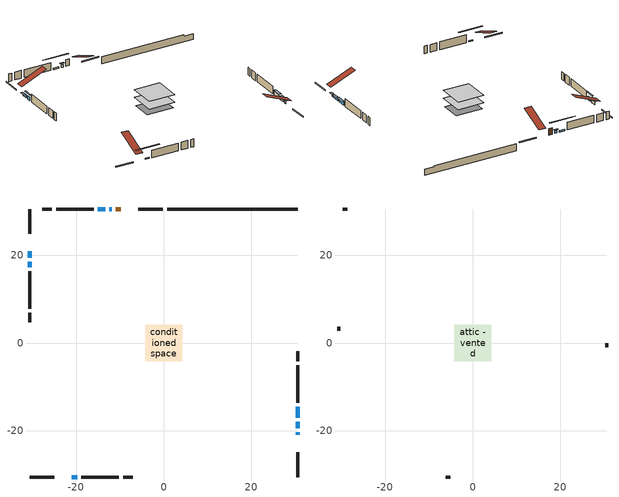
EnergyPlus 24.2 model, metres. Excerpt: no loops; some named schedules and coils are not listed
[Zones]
conditioned space
 floor outside (Floor1 construction): -1.71,-1.71 -1.71,1.71 1.71,1.71 1.71,-1.71 z0.61
 floor adiabatic (AdiabaticFloorConstruction): -4.21,-4.21 -4.21,4.21 4.21,4.21 4.21,-4.21 z0.61
 floor foundation (Slab1 construction): -4.27,-3.2 -4.27,3.2 4.27,3.2 4.27,-3.2 z-1.65
 wall outside (RimJoist1 construction): -0.18,30.62 -5.78,30.62 / -30.62,-30.62 -25.02,-30.62 / -30.62,30.62 -30.62,25.02 / 30.62,-30.62 30.62,-25.02 z0.61:0.91
 wall outside (AdiabaticWallConstruction 1): -9.83,30.62 -10.99,30.62 z0.61:2.64
 wall outside (AdiabaticWallConstruction): 30.62,-20.97 30.62,-20.43 / -11.91,30.62 -12.45,30.62 / 30.62,-19.5 30.62,-17.95 z0.61:1.5; 30.62,-17.03 30.62,-14.59 z0.61:1.78; -30.62,20.97 -30.62,19.46 z0.61:1.47; -30.62,18.54 -30.62,17.34 z0.61:1.65; -13.38,30.62 -15.11,30.62 / -20.97,-30.62 -19.74,-30.62 z0.61:1.04
 wall outside (Wall1 construction): -16.03,30.62 -24.61,30.62 / -18.82,-30.62 -10.24,-30.62 / -30.62,16.41 -30.62,7.83 / 30.62,-13.66 30.62,-5.08 z0.61:3.05
 wall outside (Wall2 construction): -25.54,30.62 -27.76,30.62 / -9.31,-30.62 -7.09,-30.62 / -30.62,6.9 -30.62,4.69 / 30.62,-4.15 30.62,-1.94 z0.61:3.05
 wall foundation (FoundationWall1 construction): 0.74,30.62,-1.65 0.74,30.62,0.61 27.63,30.62,0.61 27.63,30.62,0.18 30.62,30.62,0.18 30.62,30.62,-1.65
 window (WindowConstruction 4): 30.62,-20.96 30.62,-20.43 z0.61:1.5
 window (WindowConstruction 5): -11.92,30.62 -12.45,30.62 z0.61:1.5
 window (WindowConstruction): 30.62,-19.5 30.62,-17.95 z0.61:1.5
 window (WindowConstruction 1): 30.62,-17.03 30.62,-14.59 z0.61:1.78
 window (WindowConstruction 2): -30.62,20.96 -30.62,19.47 z0.61:1.47
 window (WindowConstruction 3): -30.62,18.54 -30.62,17.34 z0.61:1.65
 window (WindowConstruction 6): -13.38,30.62 -15.1,30.62 z0.61:1.04
 window (WindowConstruction 7): -20.96,-30.62 -19.75,-30.62 z0.61:1.04
 door (Door): -9.84,30.62 -10.99,30.62 z0.61:2.64
 ceiling adiabatic (AdiabaticFloorConstruction): 4.21,-4.21 4.21,4.21 -4.21,4.21 -4.21,-4.21 z0.61
attic - vented
 floor to conditioned space (Floor2 construction Reversed): -4.21,-4.21 -4.21,4.21 4.21,4.21 4.21,-4.21 z3.05
 wall outside (Wall3 construction): -28.69,30.62 -29.69,30.62 / -6.17,-30.62 -5.16,-30.62 / -30.62,3.76 -30.62,2.76 / 30.62,-1.01 30.62,-0.01 z0.61:3.05
 roof outside (Roof1 construction): -8.91,30.62,3.05 -8.91,22.52,6.42 -6.71,22.52,6.42 -6.71,30.62,3.05; -21.89,-30.62,3.05 -21.89,-22.52,6.42 -24.09,-22.52,6.42 -24.09,-30.62,3.05; -30.62,21.89,3.05 -22.52,21.89,6.42 -22.52,24.09,6.42 -30.62,24.09,3.05; 30.62,-21.89,3.05 22.52,-21.89,6.42 22.52,-24.09,6.42 30.62,-24.09,3.05
shading: 30.62,-20.13 30.62,-21.26 31.32,-21.26 31.32,-20.13 z1.8; -12.79,30.62 -11.58,30.62 -11.58,31.02 -12.79,31.02 z1.84; 30.62,-17.74 30.62,-19.71 31.32,-19.71 31.32,-17.74 z1.71; 30.62,-14.38 30.62,-17.24 31.32,-17.24 31.32,-14.38 z1.99; -30.62,19.26 -30.62,21.18 -31.32,21.18 -31.32,19.26 z1.68; -30.62,16.27 -30.62,19.61 -30.91,19.61 -30.91,16.27 z2.72; -18.45,30.62 -10.03,30.62 -10.03,30.91 -18.45,30.91 z4.39; -16.4,-30.62 -24.31,-30.62 -24.31,-30.91 -16.4,-30.91 z4.39
[Building]
Building 1: Terrain=Suburbs
[Site:Location]
Sudbury AP_ON: Latitude {deg}=46.63; Longitude {deg}=-80.8; Time Zone {hr}=-5; Elevation {m}=348; Keep Site Location Information=Yes
[Site:GroundTemperature:Shallow]
-0.3816, -2.62727, -2.80711, -1.74143, 2.53671, 6.79491, 10.4865, 12.8251, 13.0238, 11.1217, 7.52425, 3.39668
[Site:WaterMainsTemperature]
Calculation Method=Schedule; Temperature Schedule=mains temperature schedule
[Material] Roughness=Rough; Thermal Absorptance=0.9
Name | Thickness {m} | Conductivity {W/m-K} | Density {kg/m3} | Specific Heat {J/kg-K} | Solar Absorptance | Visible Absorptance
asphalt or fiberglass shingles | 0.00635 | 0.162714 | 1121.4 | 1465.45 | 0.4 | 0.4
ceiling loosefill ins | 0.169333 | 0.0480833 | 16.02 | 1046.75 | 0.7 | 0.7
ceiling stud and cavity | 0.1397 | 1.25925 | 65.682 | 1177.47 | 0.7 | 0.7
concrete 4.0 in. | 0.1016 | 1.803125 | 2242.8 | 837.4 | 0.7 | 0.7
concrete 8.0 in. | 0.2032 | 1.803125 | 2242.8 | 837.4 | 0.7 | 0.7
door material | 0.04445 | 0.0451087 | 512.64 | 1214.23 | 0.7 | 0.7
exterior vertical ins | 0.0457286 | 0.029427 | 32.04 | 1214.23 | 0.7 | 0.7
floor covering | 0.0127 | 0.0433444 | 54.468 | 1339.84 | 0.6 | 0.6
floor rigid ins; rim joist rigid ins | 0.051816 | 0.029427 | 32.04 | 1214.23 | 0.7 | 0.7
floor rigid ins 1; wall rigid ins | 0.512978 | 0.029427 | 32.04 | 1214.23 | 0.7 | 0.7
floor stud and cavity | 0.1397 | 1.05506 | 92.3553 | 1139.71 | 0.7 | 0.7
floor stud and cavity 1 | 0.1397 | 1.75129 | 37.0049 | 1207.88 | 0.7 | 0.7
furniture material conditioned space 1 | 0.1524 | 0.115458 | 640.8 | 1214.23 | 0.6 | 0.6
gypsum board | 0.0127 | 0.160291 | 801 | 837.4 | 0.6 | 0.6
gypsum board 1 | 0.0127 | 0.160291 | 801 | 837.4 | 0.7 | 0.7
osb sheathing 0.5 in. | 0.0127 | 0.115458 | 512.64 | 1214.23 | 0.7 | 0.7
osb sheathing 0.75 in. | 0.01905 | 0.115458 | 512.64 | 1214.23 | 0.7 | 0.7
osb sheathing 2.0 in. | 0.0508 | 0.115458 | 512.64 | 1214.23 | 0.7 | 0.7
rim joist stud and cavity | 0.0508 | 0.0334462 | 125.044 | 1163.47 | 0.6 | 0.6
wall stud and cavity | 0.1397 | 0.103711 | 139.0536 | 1170.24 | 0.7 | 0.7
wall stud and cavity 1 | 0.1397 | 0.102637 | 139.0536 | 1170.24 | 0.7 | 0.7
wall stud and cavity 2 | 0.0889 | 6.1454 | 50.32683 | 1063.81 | 0.6 | 0.6
wall stud and cavity 3 | 0.0889 | 0.380278 | 52.3479 | 1209.89 | 0.7 | 0.7
wall stud and cavity 4 | 0.0889 | 0.391764 | 83.0341 | 1211.67 | 0.7 | 0.7
wood siding | 0.0254 | 0.102417 | 544.68 | 1172.36 | 0.4 | 0.4
wood siding 1 | 0.00254 | 0.102417 | 544.68 | 1172.36 | 0.4 | 0.4
wood siding 2; wood siding 3; wood siding 4 | 0.0254 | 0.102417 | 544.68 | 1172.36 | 0.7 | 0.7
[WindowMaterial:SimpleGlazingSystem]
Name | U-Factor {W/m2-K} | Solar Heat Gain Coefficient
WindowMaterial | 2.37284 | 0.5
WindowMaterial 1 | 2.217259 | 0.57
WindowMaterial 2 | 2.38306 | 0.5
WindowMaterial 3 | 3.09962 | 0.55
WindowMaterial 4 | 2.992306 | 0.59
WindowMaterial 5 | 3.05704 | 0.4
WindowMaterial 6 | 3.07293 | 0.35
[Construction]
AdiabaticFloorConstruction: floor stud and cavity 1, floor rigid ins 1, osb sheathing 0.75 in., floor covering
AdiabaticWallConstruction: wood siding 3, wall rigid ins, wall stud and cavity 3, gypsum board
AdiabaticWallConstruction 1: wood siding 4, wall rigid ins, wall stud and cavity 3, gypsum board
Door: door material
Floor1 construction: floor stud and cavity, floor rigid ins, osb sheathing 0.75 in., floor covering
Floor2 construction Reversed: gypsum board, ceiling stud and cavity, ceiling loosefill ins
FoundationWall1 construction: concrete 8.0 in., gypsum board 1
furniture construction conditioned space 1: furniture material conditioned space 1
PartitionWallConstruction: gypsum board, wall stud and cavity 4, gypsum board
RimJoist1 construction: wood siding 2, rim joist rigid ins, osb sheathing 2.0 in., rim joist stud and cavity
Roof1 construction: asphalt or fiberglass shingles
Slab1 construction: concrete 4.0 in.
Wall1 construction: wood siding, osb sheathing 0.5 in., wall stud and cavity, gypsum board
Wall2 construction: wood siding, osb sheathing 0.5 in., wall stud and cavity 1, gypsum board
Wall3 construction: wood siding 1, wall stud and cavity 2
WindowConstruction: WindowMaterial
WindowConstruction 1: WindowMaterial 1
WindowConstruction 2: WindowMaterial 2
WindowConstruction 3: WindowMaterial 3
WindowConstruction 4; WindowConstruction 5: WindowMaterial 4
WindowConstruction 6: WindowMaterial 5
WindowConstruction 7: WindowMaterial 6
[Zone] Multiplier=1; Part of Total Floor Area=Yes
Name | Volume {m3}
attic - vented | 38.3336
conditioned space | 309.1
[Space]
Name | Zone | Volume {m3}
attic - vented 1 | attic - vented | 38.3336
conditioned space 1 | conditioned space | 309.1
[ZoneInfiltration:EffectiveLeakageArea]
infil attic - vented 1: Zone or Space=attic - vented 1; Schedule=Always On Discrete; Effective Air Leakage Area {cm2}=2747.61; Stack Coefficient=0.000404092; Wind Coefficient=1.35819e-05
[ZoneMixing]
whole house fan mix: Zone or Space=attic - vented; Schedule=Always On Continuous; Design Flow Rate Calculation Method=Flow/Zone; Design Flow Rate {m3/s}=0; Source Zone or Space=conditioned space
[SurfaceProperty:ExposedFoundationPerimeter]
Slab1: Exposed Perimeter Calculation Method=TotalExposedPerimeter; Total Exposed Perimeter {m}=29.871
[InternalMass] Zone or ZoneList=conditioned space; Space or SpaceList=conditioned space 1
Name | Construction | Surface Area {m2}
furniture mass conditioned space 1 | furniture construction conditioned space 1 | 54.9363
partition wall mass | PartitionWallConstruction | 137.341
[Lights]
interior lighting: Zone or ZoneList or Space or SpaceList=conditioned space 1; Schedule=interior lighting schedule; Design Level Calculation Method=LightingLevel; Lighting Level {W}=343.2; Return Air Fraction=0; Fraction Radiant=0.6; Fraction Visible=0.2; Fraction Replaceable=1
[People]
occupants: Zone or ZoneList or Space or SpaceList=conditioned space 1; Number of People Schedule=occupants schedule; Number of People Calculation Method=People; Number of People=3; Fraction Radiant=0.314171; Sensible Heat Fraction=0.56303; Activity Level Schedule=occupants activity schedule; Carbon Dioxide Generation Rate {m3/s-W}=0; Enable ASHRAE 55 Comfort Warnings=No; Mean Radiant Temperature Calculation Type=EnclosureAveraged
[ElectricEquipment] Zone or ZoneList or Space or SpaceList=conditioned space 1; Design Level Calculation Method=EquipmentLevel
Name | Schedule | Design Level {W} | Fraction Latent | Fraction Radiant | Fraction Lost
clothes dryer | clothes dryer schedule | 140.772 | 0.015 | 0.081 | 0.85
clothes washer | clothes washer schedule | 32.1985 | 0.03 | 0.162 | 0.7
cooking range | cooking range schedule | 215.147 | 0.08 | 0.432 | 0.2
dishwasher | dishwasher schedule | 66.8632 | 0.3 | 0.18 | 0.4
fridge | fridge schedule | 72.9452 | 0 | 0.6 | 0
mech vent bath fan 0 | mech vent bath fan 0 schedule | 50.2 | 0 | 0 | 1
mech vent house fan | mech vent house fan schedule | 0 | 0 | 0 | 1
mech vent house fan cfis | mech vent house fan cfis schedule | 0 | 0 | 0 | 0
misc plug loads | misc plug loads schedule | 494.7 | 0.045 | 0.513 | 0.1
whole house fan | Always On Discrete | 0 | 0 | 0 | 1
[OtherEquipment] Zone or ZoneList or Space or SpaceList=conditioned space 1; Design Level Calculation Method=EquipmentLevel
Name | Fuel Type | Schedule | Design Level {W} | Fraction Latent | Fraction Radiant | Fraction Lost
clothes dryer 1 | Electricity | clothes dryer schedule | 0 | 0.015 | 0.081 | 0.85
cooking range 1 | Electricity | cooking range schedule | 0 | 0.08 | 0.432 | 0.2
general water use latent | None | general water use schedule | 62.594 | 1 | 0 | 0
general water use sensible | None | general water use schedule | -61.6891 | 0 | 0.6 | 0
mech vent house fan latent load | None | Always On Discrete | 0 | 1 | 0 | 0
mech vent house fan sensible load | None | Always On Discrete | 0 | 0 | 0 | 0
water heater energy adjustment1 | Electricity | Always On Discrete | 0.01 | 0 | 0 | 1
[ZoneInfiltration:DesignFlowRate] Zone or ZoneList or Space or SpaceList=conditioned space 1; Schedule=Always On Discrete; Design Flow Rate Calculation Method=Flow/Zone; Design Flow Rate {m3/s}=0
infil flow; natural vent flow; whole house fan flow
[ZoneControl:Thermostat]
conditioned space Thermostat: Zone or ZoneList=conditioned space; Control Type Schedule=conditioned space Thermostat Schedule; Control 1=conditioned space temperature setpoint; Temperature Difference Between Cutout And Setpoint {deltaC}=0
[ThermostatSetpoint:DualSetpoint]
conditioned space temperature setpoint: Heating Setpoint Temperature Schedule=heating setpoint; Cooling Setpoint Temperature Schedule=cooling setpoint
[AirLoopHVAC:UnitarySystem]
unit heater unitary system: Control Type=Load; Controlling Zone or Thermostat Location=conditioned space; Dehumidification Control Type=None; Availability Schedule=Always On Discrete; Supply Fan=unit heater supply fan; Fan Placement=BlowThrough; Supply Air Fan Operating Mode Schedule=unit heater auto fan schedule; Heating Coil=unit heater htg coil; DX Heating Coil Sizing Ratio=1; Use DOAS DX Cooling Coil=No; Minimum Supply Air Temperature {C}=2; Latent Load Control=SensibleOnlyLoadControl; Cooling Supply Air Flow Rate Method=None; Heating Supply Air Flow Rate Method=SupplyAirFlowRate; Heating Supply Air Flow Rate {m3/s}=0.00141584; No Load Supply Air Flow Rate Method=SupplyAirFlowRate; No Load Supply Air Flow Rate {m3/s}=0; No Load Supply Air Flow Rate Control Set To Low Speed=Yes; Maximum Supply Air Temperature {C}=48.8889; Maximum Outdoor Dry-Bulb Temperature for Supplemental Heater Operation {C}=21; Ancillary On-Cycle Electric Power {W}=0; Ancillary Off-Cycle Electric Power {W}=0
[Zone equipment]
conditioned space: electric baseboard, unit heater unitary system
[Foundation:Kiva]
Foundation Kiva 1: Initial Indoor Air Temperature {C}=18; Wall Height Above Grade {m}=0.609996; Wall Depth Below Slab {m}=0.2032; Custom Block Material Name 1=exterior vertical ins; Custom Block Depth 1 {m}=2.26; Custom Block X Position 1 {m}=0.2159; Custom Block Z Position 1 {m}=0
[Foundation:Kiva:Settings]
Soil Conductivity {W/m-K}=0.849921; Soil Density {kg/m3}=1842.3; Soil Specific Heat {J/kg-K}=418.7; Ground Solar Absorptivity=0.9; Ground Thermal Absorptivity=0.9; Ground Surface Roughness {m}=0.03; Far-Field Width {m}=40; Deep-Ground Boundary Condition=ZeroFlux; Deep-Ground Depth {m}=40; Minimum Cell Dimension {m}=0.2; Maximum Cell Growth Coefficient=3; Simulation Timestep=Timestep
[Exterior:Lights]
exterior lighting: Schedule=exterior lighting schedule; Design Level {W}=75.6
[EnergyManagementSystem:Sensor] Output:Variable or Output:Meter Index Key=conditioned space
Name | Output:Variable or Output:Meter
conditioned_space_clg_unmet_s | Zone Cooling Setpoint Not Met Time
conditioned_space_htg_unmet_s | Zone Heating Setpoint Not Met Time
fridge_tin_s; tin_s; tin_s_1 | Zone Mean Air Temperature
tout_s | Zone Outdoor Air Drybulb Temperature
win_s | Zone Air Humidity Ratio
[Schedule:Constant]
Name | Hourly Value
Always On Continuous; mech vent house fan schedule; mech vent house fan cfis schedule; Always On Discrete | 1
occupants activity schedule | 117.228
fridge schedule; unit heater auto fan schedule | 0
[Schedule:Week:Daily]
interior lighting schedule Week Rule - Jan1-Jan27: interior lighting schedule day, interior lighting schedule day, interior lighting schedule day, interior lighting schedule day, interior lighting schedule day, interior lighting schedule day, interior lighting schedule day, interior lighting schedule default day, interior lighting schedule default day, interior lighting schedule default day, interior lighting schedule default day, interior lighting schedule default day
interior lighting schedule Week Rule - Jan28-Feb3: interior lighting schedule day, interior lighting schedule day, interior lighting schedule day, interior lighting schedule day, interior lighting schedule day 1, interior lighting schedule day 1, interior lighting schedule day 1, interior lighting schedule default day, interior lighting schedule default day, interior lighting schedule default day, interior lighting schedule default day, interior lighting schedule default day
interior lighting schedule Week Rule - Feb4-Feb24: interior lighting schedule day 1, interior lighting schedule day 1, interior lighting schedule day 1, interior lighting schedule day 1, interior lighting schedule day 1, interior lighting schedule day 1, interior lighting schedule day 1, interior lighting schedule default day, interior lighting schedule default day, interior lighting schedule default day, interior lighting schedule default day, interior lighting schedule default day
interior lighting schedule Week Rule - Feb25-Mar3: interior lighting schedule day 1, interior lighting schedule day 1, interior lighting schedule day 1, interior lighting schedule day 1, interior lighting schedule day 2, interior lighting schedule day 2, interior lighting schedule day 2, interior lighting schedule default day, interior lighting schedule default day, interior lighting schedule default day, interior lighting schedule default day, interior lighting schedule default day
interior lighting schedule Week Rule - Mar4-Mar31: interior lighting schedule day 2, interior lighting schedule day 2, interior lighting schedule day 2, interior lighting schedule day 2, interior lighting schedule day 2, interior lighting schedule day 2, interior lighting schedule day 2, interior lighting schedule default day, interior lighting schedule default day, interior lighting schedule default day, interior lighting schedule default day, interior lighting schedule default day
interior lighting schedule Week Rule - Apr1-Apr28: interior lighting schedule day 3, interior lighting schedule day 3, interior lighting schedule day 3, interior lighting schedule day 3, interior lighting schedule day 3, interior lighting schedule day 3, interior lighting schedule day 3, interior lighting schedule default day, interior lighting schedule default day, interior lighting schedule default day, interior lighting schedule default day, interior lighting schedule default day
interior lighting schedule Week Rule - Apr29-May5: interior lighting schedule day 3, interior lighting schedule day 3, interior lighting schedule day 4, interior lighting schedule day 4, interior lighting schedule day 4, interior lighting schedule day 4, interior lighting schedule day 4, interior lighting schedule default day, interior lighting schedule default day, interior lighting schedule default day, interior lighting schedule default day, interior lighting schedule default day
interior lighting schedule Week Rule - May6-May26: interior lighting schedule day 4, interior lighting schedule day 4, interior lighting schedule day 4, interior lighting schedule day 4, interior lighting schedule day 4, interior lighting schedule day 4, interior lighting schedule day 4, interior lighting schedule default day, interior lighting schedule default day, interior lighting schedule default day, interior lighting schedule default day, interior lighting schedule default day
interior lighting schedule Week Rule - May27-Jun2: interior lighting schedule day 4, interior lighting schedule day 4, interior lighting schedule day 4, interior lighting schedule day 4, interior lighting schedule day 4, interior lighting schedule day 5, interior lighting schedule day 5, interior lighting schedule default day, interior lighting schedule default day, interior lighting schedule default day, interior lighting schedule default day, interior lighting schedule default day
interior lighting schedule Week Rule - Jun3-Jun30: interior lighting schedule day 5, interior lighting schedule day 5, interior lighting schedule day 5, interior lighting schedule day 5, interior lighting schedule day 5, interior lighting schedule day 5, interior lighting schedule day 5, interior lighting schedule default day, interior lighting schedule default day, interior lighting schedule default day, interior lighting schedule default day, interior lighting schedule default day
interior lighting schedule Week Rule - Jul1-Jul28: interior lighting schedule day 6, interior lighting schedule day 6, interior lighting schedule day 6, interior lighting schedule day 6, interior lighting schedule day 6, interior lighting schedule day 6, interior lighting schedule day 6, interior lighting schedule default day, interior lighting schedule default day, interior lighting schedule default day, interior lighting schedule default day, interior lighting schedule default day
interior lighting schedule Week Rule - Jul29-Aug4: interior lighting schedule day 6, interior lighting schedule day 6, interior lighting schedule day 6, interior lighting schedule day 7, interior lighting schedule day 7, interior lighting schedule day 7, interior lighting schedule day 7, interior lighting schedule default day, interior lighting schedule default day, interior lighting schedule default day, interior lighting schedule default day, interior lighting schedule default day
interior lighting schedule Week Rule - Aug5-Aug25: interior lighting schedule day 7, interior lighting schedule day 7, interior lighting schedule day 7, interior lighting schedule day 7, interior lighting schedule day 7, interior lighting schedule day 7, interior lighting schedule day 7, interior lighting schedule default day, interior lighting schedule default day, interior lighting schedule default day, interior lighting schedule default day, interior lighting schedule default day
interior lighting schedule Week Rule - Aug26-Sep1: interior lighting schedule day 7, interior lighting schedule day 7, interior lighting schedule day 7, interior lighting schedule day 7, interior lighting schedule day 7, interior lighting schedule day 7, interior lighting schedule day 8, interior lighting schedule default day, interior lighting schedule default day, interior lighting schedule default day, interior lighting schedule default day, interior lighting schedule default day
interior lighting schedule Week Rule - Sep2-Sep29: interior lighting schedule day 8, interior lighting schedule day 8, interior lighting schedule day 8, interior lighting schedule day 8, interior lighting schedule day 8, interior lighting schedule day 8, interior lighting schedule day 8, interior lighting schedule default day, interior lighting schedule default day, interior lighting schedule default day, interior lighting schedule default day, interior lighting schedule default day
interior lighting schedule Week Rule - Sep30-Oct6: interior lighting schedule day 8, interior lighting schedule day 9, interior lighting schedule day 9, interior lighting schedule day 9, interior lighting schedule day 9, interior lighting schedule day 9, interior lighting schedule day 9, interior lighting schedule default day, interior lighting schedule default day, interior lighting schedule default day, interior lighting schedule default day, interior lighting schedule default day
interior lighting schedule Week Rule - Oct7-Oct27: interior lighting schedule day 9, interior lighting schedule day 9, interior lighting schedule day 9, interior lighting schedule day 9, interior lighting schedule day 9, interior lighting schedule day 9, interior lighting schedule day 9, interior lighting schedule default day, interior lighting schedule default day, interior lighting schedule default day, interior lighting schedule default day, interior lighting schedule default day
interior lighting schedule Week Rule - Oct28-Nov3: interior lighting schedule day 9, interior lighting schedule day 9, interior lighting schedule day 9, interior lighting schedule day 9, interior lighting schedule day 10, interior lighting schedule day 10, interior lighting schedule day 10, interior lighting schedule default day, interior lighting schedule default day, interior lighting schedule default day, interior lighting schedule default day, interior lighting schedule default day
interior lighting schedule Week Rule - Nov4-Nov24: interior lighting schedule day 10, interior lighting schedule day 10, interior lighting schedule day 10, interior lighting schedule day 10, interior lighting schedule day 10, interior lighting schedule day 10, interior lighting schedule day 10, interior lighting schedule default day, interior lighting schedule default day, interior lighting schedule default day, interior lighting schedule default day, interior lighting schedule default day
interior lighting schedule Week Rule - Nov25-Dec1: interior lighting schedule day 10, interior lighting schedule day 10, interior lighting schedule day 10, interior lighting schedule day 10, interior lighting schedule day 10, interior lighting schedule day 10, interior lighting schedule day 11, interior lighting schedule default day, interior lighting schedule default day, interior lighting schedule default day, interior lighting schedule default day, interior lighting schedule default day
interior lighting schedule Week Rule - Dec2-Dec31: interior lighting schedule day 11, interior lighting schedule day 11, interior lighting schedule day 11, interior lighting schedule day 11, interior lighting schedule day 11, interior lighting schedule day 11, interior lighting schedule day 11, interior lighting schedule default day, interior lighting schedule default day, interior lighting schedule default day, interior lighting schedule default day, interior lighting schedule default day
occupants schedule Week Rule - Jan1-Dec31: occupants schedule day, occupants schedule day, occupants schedule day, occupants schedule day, occupants schedule day, occupants schedule day, occupants schedule day, occupants schedule default day, occupants schedule default day, occupants schedule default day, occupants schedule default day, occupants schedule default day
clothes dryer schedule Week Rule - Jan1-Dec31: clothes dryer schedule day, clothes dryer schedule day, clothes dryer schedule day, clothes dryer schedule day, clothes dryer schedule day, clothes dryer schedule day, clothes dryer schedule day, clothes dryer schedule default day, clothes dryer schedule default day, clothes dryer schedule default day, clothes dryer schedule default day, clothes dryer schedule default day
clothes washer schedule Week Rule - Jan1-Dec31: clothes washer schedule day, clothes washer schedule day, clothes washer schedule day, clothes washer schedule day, clothes washer schedule day, clothes washer schedule day, clothes washer schedule day, clothes washer schedule default day, clothes washer schedule default day, clothes washer schedule default day, clothes washer schedule default day, clothes washer schedule default day
cooking range schedule Week Rule - Jan1-Dec31: cooking range schedule day, cooking range schedule day, cooking range schedule day, cooking range schedule day, cooking range schedule day, cooking range schedule day, cooking range schedule day, cooking range schedule default day, cooking range schedule default day, cooking range schedule default day, cooking range schedule default day, cooking range schedule default day
dishwasher schedule Week Rule - Jan1-Dec31: dishwasher schedule day, dishwasher schedule day, dishwasher schedule day, dishwasher schedule day, dishwasher schedule day, dishwasher schedule day, dishwasher schedule day, dishwasher schedule default day, dishwasher schedule default day, dishwasher schedule default day, dishwasher schedule default day, dishwasher schedule default day
mech vent bath fan 0 schedule Week Rule - Jan1-Dec31: mech vent bath fan 0 schedule day, mech vent bath fan 0 schedule day, mech vent bath fan 0 schedule day, mech vent bath fan 0 schedule day, mech vent bath fan 0 schedule day, mech vent bath fan 0 schedule day, mech vent bath fan 0 schedule day, mech vent bath fan 0 schedule default day, mech vent bath fan 0 schedule default day, mech vent bath fan 0 schedule default day, mech vent bath fan 0 schedule default day, mech vent bath fan 0 schedule default day
misc plug loads schedule Week Rule - Jan1-Dec31: misc plug loads schedule day, misc plug loads schedule day, misc plug loads schedule day, misc plug loads schedule day, misc plug loads schedule day, misc plug loads schedule day, misc plug loads schedule day, misc plug loads schedule default day, misc plug loads schedule default day, misc plug loads schedule default day, misc plug loads schedule default day, misc plug loads schedule default day
general water use schedule Week Rule - Jan1-Dec31: general water use schedule day, general water use schedule day, general water use schedule day, general water use schedule day, general water use schedule day, general water use schedule day, general water use schedule day, general water use schedule default day, general water use schedule default day, general water use schedule default day, general water use schedule default day, general water use schedule default day
exterior lighting schedule Week Rule - Jan1-Jan27: exterior lighting schedule day, exterior lighting schedule day, exterior lighting schedule day, exterior lighting schedule day, exterior lighting schedule day, exterior lighting schedule day, exterior lighting schedule day, exterior lighting schedule default day, exterior lighting schedule default day, exterior lighting schedule default day, exterior lighting schedule default day, exterior lighting schedule default day
exterior lighting schedule Week Rule - Jan28-Feb3: exterior lighting schedule day, exterior lighting schedule day, exterior lighting schedule day, exterior lighting schedule day, exterior lighting schedule day 1, exterior lighting schedule day 1, exterior lighting schedule day 1, exterior lighting schedule default day, exterior lighting schedule default day, exterior lighting schedule default day, exterior lighting schedule default day, exterior lighting schedule default day
exterior lighting schedule Week Rule - Feb4-Feb24: exterior lighting schedule day 1, exterior lighting schedule day 1, exterior lighting schedule day 1, exterior lighting schedule day 1, exterior lighting schedule day 1, exterior lighting schedule day 1, exterior lighting schedule day 1, exterior lighting schedule default day, exterior lighting schedule default day, exterior lighting schedule default day, exterior lighting schedule default day, exterior lighting schedule default day
exterior lighting schedule Week Rule - Feb25-Mar3: exterior lighting schedule day 1, exterior lighting schedule day 1, exterior lighting schedule day 1, exterior lighting schedule day 1, exterior lighting schedule day 2, exterior lighting schedule day 2, exterior lighting schedule day 2, exterior lighting schedule default day, exterior lighting schedule default day, exterior lighting schedule default day, exterior lighting schedule default day, exterior lighting schedule default day
exterior lighting schedule Week Rule - Mar4-Mar31: exterior lighting schedule day 2, exterior lighting schedule day 2, exterior lighting schedule day 2, exterior lighting schedule day 2, exterior lighting schedule day 2, exterior lighting schedule day 2, exterior lighting schedule day 2, exterior lighting schedule default day, exterior lighting schedule default day, exterior lighting schedule default day, exterior lighting schedule default day, exterior lighting schedule default day
exterior lighting schedule Week Rule - Apr1-Apr28: exterior lighting schedule day 3, exterior lighting schedule day 3, exterior lighting schedule day 3, exterior lighting schedule day 3, exterior lighting schedule day 3, exterior lighting schedule day 3, exterior lighting schedule day 3, exterior lighting schedule default day, exterior lighting schedule default day, exterior lighting schedule default day, exterior lighting schedule default day, exterior lighting schedule default day
exterior lighting schedule Week Rule - Apr29-May5: exterior lighting schedule day 3, exterior lighting schedule day 3, exterior lighting schedule day 4, exterior lighting schedule day 4, exterior lighting schedule day 4, exterior lighting schedule day 4, exterior lighting schedule day 4, exterior lighting schedule default day, exterior lighting schedule default day, exterior lighting schedule default day, exterior lighting schedule default day, exterior lighting schedule default day
exterior lighting schedule Week Rule - May6-May26: exterior lighting schedule day 4, exterior lighting schedule day 4, exterior lighting schedule day 4, exterior lighting schedule day 4, exterior lighting schedule day 4, exterior lighting schedule day 4, exterior lighting schedule day 4, exterior lighting schedule default day, exterior lighting schedule default day, exterior lighting schedule default day, exterior lighting schedule default day, exterior lighting schedule default day
exterior lighting schedule Week Rule - May27-Jun2: exterior lighting schedule day 4, exterior lighting schedule day 4, exterior lighting schedule day 4, exterior lighting schedule day 4, exterior lighting schedule day 4, exterior lighting schedule day 5, exterior lighting schedule day 5, exterior lighting schedule default day, exterior lighting schedule default day, exterior lighting schedule default day, exterior lighting schedule default day, exterior lighting schedule default day
exterior lighting schedule Week Rule - Jun3-Jun30: exterior lighting schedule day 5, exterior lighting schedule day 5, exterior lighting schedule day 5, exterior lighting schedule day 5, exterior lighting schedule day 5, exterior lighting schedule day 5, exterior lighting schedule day 5, exterior lighting schedule default day, exterior lighting schedule default day, exterior lighting schedule default day, exterior lighting schedule default day, exterior lighting schedule default day
exterior lighting schedule Week Rule - Jul1-Jul28: exterior lighting schedule day 6, exterior lighting schedule day 6, exterior lighting schedule day 6, exterior lighting schedule day 6, exterior lighting schedule day 6, exterior lighting schedule day 6, exterior lighting schedule day 6, exterior lighting schedule default day, exterior lighting schedule default day, exterior lighting schedule default day, exterior lighting schedule default day, exterior lighting schedule default day
exterior lighting schedule Week Rule - Jul29-Aug4: exterior lighting schedule day 6, exterior lighting schedule day 6, exterior lighting schedule day 6, exterior lighting schedule day 7, exterior lighting schedule day 7, exterior lighting schedule day 7, exterior lighting schedule day 7, exterior lighting schedule default day, exterior lighting schedule default day, exterior lighting schedule default day, exterior lighting schedule default day, exterior lighting schedule default day
exterior lighting schedule Week Rule - Aug5-Aug25: exterior lighting schedule day 7, exterior lighting schedule day 7, exterior lighting schedule day 7, exterior lighting schedule day 7, exterior lighting schedule day 7, exterior lighting schedule day 7, exterior lighting schedule day 7, exterior lighting schedule default day, exterior lighting schedule default day, exterior lighting schedule default day, exterior lighting schedule default day, exterior lighting schedule default day
exterior lighting schedule Week Rule - Aug26-Sep1: exterior lighting schedule day 7, exterior lighting schedule day 7, exterior lighting schedule day 7, exterior lighting schedule day 7, exterior lighting schedule day 7, exterior lighting schedule day 7, exterior lighting schedule day 8, exterior lighting schedule default day, exterior lighting schedule default day, exterior lighting schedule default day, exterior lighting schedule default day, exterior lighting schedule default day
exterior lighting schedule Week Rule - Sep2-Sep29: exterior lighting schedule day 8, exterior lighting schedule day 8, exterior lighting schedule day 8, exterior lighting schedule day 8, exterior lighting schedule day 8, exterior lighting schedule day 8, exterior lighting schedule day 8, exterior lighting schedule default day, exterior lighting schedule default day, exterior lighting schedule default day, exterior lighting schedule default day, exterior lighting schedule default day
exterior lighting schedule Week Rule - Sep30-Oct6: exterior lighting schedule day 8, exterior lighting schedule day 9, exterior lighting schedule day 9, exterior lighting schedule day 9, exterior lighting schedule day 9, exterior lighting schedule day 9, exterior lighting schedule day 9, exterior lighting schedule default day, exterior lighting schedule default day, exterior lighting schedule default day, exterior lighting schedule default day, exterior lighting schedule default day
exterior lighting schedule Week Rule - Oct7-Oct27: exterior lighting schedule day 9, exterior lighting schedule day 9, exterior lighting schedule day 9, exterior lighting schedule day 9, exterior lighting schedule day 9, exterior lighting schedule day 9, exterior lighting schedule day 9, exterior lighting schedule default day, exterior lighting schedule default day, exterior lighting schedule default day, exterior lighting schedule default day, exterior lighting schedule default day
[Schedule:Year]
interior lighting schedule: interior lighting schedule Week Rule - Jan1-Jan27, 1, 1, 1, 27, interior lighting schedule Week Rule - Jan28-Feb3, 1, 28, 2, 3, interior lighting schedule Week Rule - Feb4-Feb24, 2, 4, 2, 24, interior lighting schedule Week Rule - Feb25-Mar3, 2, 25, 3, 3, interior lighting schedule Week Rule - Mar4-Mar31, 3, 4, 3, 31, interior lighting schedule Week Rule - Apr1-Apr28, 4, 1, 4, 28, interior lighting schedule Week Rule - Apr29-May5, 4, 29, 5, 5, interior lighting schedule Week Rule - May6-May26, 5, 6, 5, 26, interior lighting schedule Week Rule - May27-Jun2, 5, 27, 6, 2, interior lighting schedule Week Rule - Jun3-Jun30, 6, 3, 6, 30, interior lighting schedule Week Rule - Jul1-Jul28, 7, 1, 7, 28, interior lighting schedule Week Rule - Jul29-Aug4, 7, 29, 8, 4, interior lighting schedule Week Rule - Aug5-Aug25, 8, 5, 8, 25, interior lighting schedule Week Rule - Aug26-Sep1, 8, 26, 9, 1, interior lighting schedule Week Rule - Sep2-Sep29, 9, 2, 9, 29, interior lighting schedule Week Rule - Sep30-Oct6, 9, 30, 10, 6, interior lighting schedule Week Rule - Oct7-Oct27, 10, 7, 10, 27, interior lighting schedule Week Rule - Oct28-Nov3, 10, 28, 11, 3, interior lighting schedule Week Rule - Nov4-Nov24, 11, 4, 11, 24, interior lighting schedule Week Rule - Nov25-Dec1, 11, 25, 12, 1, interior lighting schedule Week Rule - Dec2-Dec31, 12, 2, 12, 31
occupants schedule: occupants schedule Week Rule - Jan1-Dec31, 1, 1, 12, 31
clothes dryer schedule: clothes dryer schedule Week Rule - Jan1-Dec31, 1, 1, 12, 31
clothes washer schedule: clothes washer schedule Week Rule - Jan1-Dec31, 1, 1, 12, 31
cooking range schedule: cooking range schedule Week Rule - Jan1-Dec31, 1, 1, 12, 31
dishwasher schedule: dishwasher schedule Week Rule - Jan1-Dec31, 1, 1, 12, 31
mech vent bath fan 0 schedule: mech vent bath fan 0 schedule Week Rule - Jan1-Dec31, 1, 1, 12, 31
misc plug loads schedule: misc plug loads schedule Week Rule - Jan1-Dec31, 1, 1, 12, 31
general water use schedule: general water use schedule Week Rule - Jan1-Dec31, 1, 1, 12, 31
exterior lighting schedule: exterior lighting schedule Week Rule - Jan1-Jan27, 1, 1, 1, 27, exterior lighting schedule Week Rule - Jan28-Feb3, 1, 28, 2, 3, exterior lighting schedule Week Rule - Feb4-Feb24, 2, 4, 2, 24, exterior lighting schedule Week Rule - Feb25-Mar3, 2, 25, 3, 3, exterior lighting schedule Week Rule - Mar4-Mar31, 3, 4, 3, 31, exterior lighting schedule Week Rule - Apr1-Apr28, 4, 1, 4, 28, exterior lighting schedule Week Rule - Apr29-May5, 4, 29, 5, 5, exterior lighting schedule Week Rule - May6-May26, 5, 6, 5, 26, exterior lighting schedule Week Rule - May27-Jun2, 5, 27, 6, 2, exterior lighting schedule Week Rule - Jun3-Jun30, 6, 3, 6, 30, exterior lighting schedule Week Rule - Jul1-Jul28, 7, 1, 7, 28, exterior lighting schedule Week Rule - Jul29-Aug4, 7, 29, 8, 4, exterior lighting schedule Week Rule - Aug5-Aug25, 8, 5, 8, 25, exterior lighting schedule Week Rule - Aug26-Sep1, 8, 26, 9, 1, exterior lighting schedule Week Rule - Sep2-Sep29, 9, 2, 9, 29, exterior lighting schedule Week Rule - Sep30-Oct6, 9, 30, 10, 6, exterior lighting schedule Week Rule - Oct7-Oct27, 10, 7, 10, 27, exterior lighting schedule Week Rule - Oct28-Nov3, 10, 28, 11, 3, exterior lighting schedule Week Rule - Nov4-Nov24, 11, 4, 11, 24, exterior lighting schedule Week Rule - Nov25-Dec1, 11, 25, 12, 1, exterior lighting schedule Week Rule - Dec2-Dec31, 12, 2, 12, 31
[Schedule:Compact]
conditioned space Thermostat Schedule: Through: 12/31, For: AllDays, Until: 24:00, 4
mains temperature schedule: Through: 01/01, For: AllDays, Until: 24:00, 4.89722, Through: 01/02, For: AllDays, Until: 24:00, 4.825, Through: 01/03, For: AllDays, Until: 24:00, 4.75389, Through: 01/04, For: AllDays, Until: 24:00, 4.68333, Through: 01/05, For: AllDays, Until: 24:00, 4.61444, Through: 01/06, For: AllDays, Until: 24:00, 4.54611, Through: 01/07, For: AllDays, Until: 24:00, 4.47889, Through: 01/08, For: AllDays, Until: 24:00, 4.41333, Through: 01/09, For: AllDays, Until: 24:00, 4.34833, Through: 01/10, For: AllDays, Until: 24:00, 4.285, Through: 01/11, For: AllDays, Until: 24:00, 4.22278, Through: 01/12, For: AllDays, Until: 24:00, 4.16111, Through: 01/13, For: AllDays, Until: 24:00, 4.10167, Through: 01/14, For: AllDays, Until: 24:00, 4.04278, Through: 01/15, For: AllDays, Until: 24:00, 3.985, Through: 01/16, For: AllDays, Until: 24:00, 3.92889, Through: 01/17, For: AllDays, Until: 24:00, 3.87389, Through: 01/18, For: AllDays, Until: 24:00, 3.82056, Through: 01/19, For: AllDays, Until: 24:00, 3.76833, Through: 01/20, For: AllDays, Until: 24:00, 3.71722, Through: 01/21, For: AllDays, Until: 24:00, 3.66778, Through: 01/22, For: AllDays, Until: 24:00, 3.61944, Through: 01/23, For: AllDays, Until: 24:00, 3.57278, Through: 01/24, For: AllDays, Until: 24:00, 3.52722, Through: 01/25, For: AllDays, Until: 24:00, 3.48333, Through: 01/26, For: AllDays, Until: 24:00, 3.44056, Through: 01/27, For: AllDays, Until: 24:00, 3.39944, Through: 01/28, For: AllDays, Until: 24:00, 3.35944, Through: 01/29, For: AllDays, Until: 24:00, 3.32111, Through: 01/30, For: AllDays, Until: 24:00, 3.28444, Through: 01/31, For: AllDays, Until: 24:00, 3.24889, Through: 02/01, For: AllDays, Until: 24:00, 3.215, Through: 02/02, For: AllDays, Until: 24:00, 3.18278, Through: 02/03, For: AllDays, Until: 24:00, 3.15167, Through: 02/04, For: AllDays, Until: 24:00, 3.12278, Through: 02/05, For: AllDays, Until: 24:00, 3.095, Through: 02/06, For: AllDays, Until: 24:00, 3.06833, Through: 02/07, For: AllDays, Until: 24:00, 3.04389, Through: 02/08, For: AllDays, Until: 24:00, 3.02056, Through: 02/09, For: AllDays, Until: 24:00, 2.99889, Through: 02/10, For: AllDays, Until: 24:00, 2.97889, Through: 02/11, For: AllDays, Until: 24:00, 2.96056, Through: 02/12, For: AllDays, Until: 24:00, 2.94333, Through: 02/13, For: AllDays, Until: 24:00, 2.92833, Through: 02/14, For: AllDays, Until: 24:00, 2.91444, Through: 02/15, For: AllDays, Until: 24:00, 2.90222, Through: 02/16, For: AllDays, Until: 24:00, 2.89167, Through: 02/17, For: AllDays, Until: 24:00, 2.88278, Through: 02/18, For: AllDays, Until: 24:00, 2.87556, Through: 02/19, For: AllDays, Until: 24:00, 2.86944, Through: 02/20, For: AllDays, Until: 24:00, 2.86556, Through: 02/21, For: AllDays, Until: 24:00, 2.86278, Through: 02/22, For: AllDays, Until: 24:00, 2.86222, Through: 02/23, For: AllDays, Until: 24:00, 2.86278, Through: 02/24, For: AllDays, Until: 24:00, 2.865, Through: 02/25, For: AllDays, Until: 24:00, 2.86889, Through: 02/26, For: AllDays, Until: 24:00, 2.87444, Through: 02/27, For: AllDays, Until: 24:00, 2.88111, Through: 02/28, For: AllDays, Until: 24:00, 2.89, Through: 03/01, For: AllDays, Until: 24:00, 2.9, Through: 03/02, For: AllDays, Until: 24:00, 2.91222, Through: 03/03, For: AllDays, Until: 24:00, 2.92556, Through: 03/04, For: AllDays, Until: 24:00, 2.94056, Through: 03/05, For: AllDays, Until: 24:00, 2.95722, Through: 03/06, For: AllDays, Until: 24:00, 2.97556, Through: 03/07, For: AllDays, Until: 24:00, 2.995, Through: 03/08, For: AllDays, Until: 24:00, 3.01611, Through: 03/09, For: AllDays, Until: 24:00, 3.03944, Through: 03/10, For: AllDays, Until: 24:00, 3.06389, Through: 03/11, For: AllDays, Until: 24:00, 3.08944, Through: 03/12, For: AllDays, Until: 24:00, 3.11722, Through: 03/13, For: AllDays, Until: 24:00, 3.14611, Through: 03/14, For: AllDays, Until: 24:00, 3.17667, Through: 03/15, For: AllDays, Until: 24:00, 3.20889, Through: 03/16, For: AllDays, Until: 24:00, 3.24222, Through: 03/17, For: AllDays, Until: 24:00, 3.27722, Through: 03/18, For: AllDays, Until: 24:00, 3.31389, Through: 03/19, For: AllDays, Until: 24:00, 3.35222, Through: 03/20, For: AllDays, Until: 24:00, 3.39167, Through: 03/21, For: AllDays, Until: 24:00, 3.43222, Through: 03/22, For: AllDays, Until: 24:00, 3.475, Through: 03/23, For: AllDays, Until: 24:00, 3.51833, Through: 03/24, For: AllDays, Until: 24:00, 3.56389, Through: 03/25, For: AllDays, Until: 24:00, 3.61056, Through: 03/26, For: AllDays, Until: 24:00, 3.65833, Through: 03/27, For: AllDays, Until: 24:00, 3.70778, Through: 03/28, For: AllDays, Until: 24:00, 3.75833, Through: 03/29, For: AllDays, Until: 24:00, 3.81056, Through: 03/30, For: AllDays, Until: 24:00, 3.86389, Through: 03/31, For: AllDays, Until: 24:00, 3.91833, Through: 04/01, For: AllDays, Until: 24:00, 3.97444, Through: 04/02, For: AllDays, Until: 24:00, 4.03167, Through: 04/03, For: AllDays, Until: 24:00, 4.09, Through: 04/04, For: AllDays, Until: 24:00, 4.15, Through: 04/05, For: AllDays, Until: 24:00, 4.21056, Through: 04/06, For: AllDays, Until: 24:00, 4.27278, Through: 04/07, For: AllDays, Until: 24:00, 4.33611, Through: 04/08, For: AllDays, Until: 24:00, 4.40056, Through: 04/09, For: AllDays, Until: 24:00, 4.46611, Through: 04/10, For: AllDays, Until: 24:00, 4.53333, Through: 04/11, For: AllDays, Until: 24:00, 4.60111, Through: 04/12, For: AllDays, Until: 24:00, 4.67, Through: 04/13, For: AllDays, Until: 24:00, 4.74, Through: 04/14, For: AllDays, Until: 24:00, 4.81111, Through: 04/15, For: AllDays, Until: 24:00, 4.88333, Through: 04/16, For: AllDays, Until: 24:00, 4.95667, Through: 04/17, For: AllDays, Until: 24:00, 5.03056, Through: 04/18, For: AllDays, Until: 24:00, 5.10556, Through: 04/19, For: AllDays, Until: 24:00, 5.18167, Through: 04/20, For: AllDays, Until: 24:00, 5.25889, Through: 04/21, For: AllDays, Until: 24:00, 5.33667, Through: 04/22, For: AllDays, Until: 24:00, 5.415, Through: 04/23, For: AllDays, Until: 24:00, 5.495, Through: 04/24, For: AllDays, Until: 24:00, 5.575, Through: 04/25, For: AllDays, Until: 24:00, 5.65611, Through: 04/26, For: AllDays, Until: 24:00, 5.73833, Through: 04/27, For: AllDays, Until: 24:00, 5.82111, Through: 04/28, For: AllDays, Until: 24:00, 5.90444, Through: 04/29, For: AllDays, Until: 24:00, 5.98833, Through: 04/30, For: AllDays, Until: 24:00, 6.07333, Through: 05/01, For: AllDays, Until: 24:00, 6.15889, Through: 05/02, For: AllDays, Until: 24:00, 6.245, Through: 05/03, For: AllDays, Until: 24:00, 6.33167, Through: 05/04, For: AllDays, Until: 24:00, 6.41889, Through: 05/05, For: AllDays, Until: 24:00, 6.50667, Through: 05/06, For: AllDays, Until: 24:00, 6.595, Through: 05/07, For: AllDays, Until: 24:00, 6.68389, Through: 05/08, For: AllDays, Until: 24:00, 6.77333, Through: 05/09, For: AllDays, Until: 24:00, 6.86333, Through: 05/10, For: AllDays, Until: 24:00, 6.95333, Through: 05/11, For: AllDays, Until: 24:00, 7.04389, Through: 05/12, For: AllDays, Until: 24:00, 7.135, Through: 05/13, For: AllDays, Until: 24:00, 7.22611, Through: 05/14, For: AllDays, Until: 24:00, 7.31778, Through: 05/15, For: AllDays, Until: 24:00, 7.40944, Through: 05/16, For: AllDays, Until: 24:00, 7.50167, Through: 05/17, For: AllDays, Until: 24:00, 7.59389, Through: 05/18, For: AllDays, Until: 24:00, 7.68667, Through: 05/19, For: AllDays, Until: 24:00, 7.77944, Through: 05/20, For: AllDays, Until: 24:00, 7.87222, Through: 05/21, For: AllDays, Until: 24:00, 7.96556, Through: 05/22, For: AllDays, Until: 24:00, 8.05833, Through: 05/23, For: AllDays, Until: 24:00, 8.15167, Through: 05/24, For: AllDays, Until: 24:00, 8.245, Through: 05/25, For: AllDays, Until: 24:00, 8.33833, Through: 05/26, For: AllDays, Until: 24:00, 8.43167, Through: 05/27, For: AllDays, Until: 24:00, 8.52444, Through: 05/28, For: AllDays, Until: 24:00, 8.61778, Through: 05/29, For: AllDays, Until: 24:00, 8.71056, Through: 05/30, For: AllDays, Until: 24:00, 8.80333, Through: 05/31, For: AllDays, Until: 24:00, 8.89611, Through: 06/01, For: AllDays, Until: 24:00, 8.98889, Through: 06/02, For: AllDays, Until: 24:00, 9.08111, Through: 06/03, For: AllDays, Until: 24:00, 9.17333, Through: 06/04, For: AllDays, Until: 24:00, 9.265, Through: 06/05, For: AllDays, Until: 24:00, 9.35667, Through: 06/06, For: AllDays, Until: 24:00, 9.44778, Through: 06/07, For: AllDays, Until: 24:00, 9.53889, Through: 06/08, For: AllDays, Until: 24:00, 9.62889, Through: 06/09, For: AllDays, Until: 24:00, 9.71944, Through: 06/10, For: AllDays, Until: 24:00, 9.80889, Through: 06/11, For: AllDays, Until: 24:00, 9.89833, Through: 06/12, For: AllDays, Until: 24:00, 9.98667, Through: 06/13, For: AllDays, Until: 24:00, 10.075, Through: 06/14, For: AllDays, Until: 24:00, 10.1628, Through: 06/15, For: AllDays, Until: 24:00, 10.25, Through: 06/16, For: AllDays, Until: 24:00, 10.3367, Through: 06/17, For: AllDays, Until: 24:00, 10.4222, Through: 06/18, For: AllDays, Until: 24:00, 10.5078, Through: 06/19, For: AllDays, Until: 24:00, 10.5922, Through: 06/20, For: AllDays, Until: 24:00, 10.6761, Through: 06/21, For: AllDays, Until: 24:00, 10.7594, Through: 06/22, For: AllDays, Until: 24:00, 10.8422, Through: 06/23, For: AllDays, Until: 24:00, 10.9239, Through: 06/24, For: AllDays, Until: 24:00, 11.005, Through: 06/25, For: AllDays, Until: 24:00, 11.085, Through: 06/26, For: AllDays, Until: 24:00, 11.1644, Through: 06/27, For: AllDays, Until: 24:00, 11.2428, Through: 06/28, For: AllDays, Until: 24:00, 11.3206, Through: 06/29, For: AllDays, Until: 24:00, 11.3972, Through: 06/30, For: AllDays, Until: 24:00, 11.4728, Through: 07/01, For: AllDays, Until: 24:00, 11.5478, Through: 07/02, For: AllDays, Until: 24:00, 11.6217, Through: 07/03, For: AllDays, Until: 24:00, 11.6944, Through: 07/04, For: AllDays, Until: 24:00, 11.7667, Through: 07/05, For: AllDays, Until: 24:00, 11.8372, Through: 07/06, For: AllDays, Until: 24:00, 11.9072, Through: 07/07, For: AllDays, Until: 24:00, 11.9756, Through: 07/08, For: AllDays, Until: 24:00, 12.0433, Through: 07/09, For: AllDays, Until: 24:00, 12.11, Through: 07/10, For: AllDays, Until: 24:00, 12.1756, Through: 07/11, For: AllDays, Until: 24:00, 12.2394, Through: 07/12, For: AllDays, Until: 24:00, 12.3028, Through: 07/13, For: AllDays, Until: 24:00, 12.3644, Through: 07/14, For: AllDays, Until: 24:00, 12.425, Through: 07/15, For: AllDays, Until: 24:00, 12.4844, Through: 07/16, For: AllDays, Until: 24:00, 12.5428, Through: 07/17, For: AllDays, Until: 24:00, 12.5994, Through: 07/18, For: AllDays, Until: 24:00, 12.655, Through: 07/19, For: AllDays, Until: 24:00, 12.7094, Through: 07/20, For: AllDays, Until: 24:00, 12.7628, Through: 07/21, For: AllDays, Until: 24:00, 12.8144, Through: 07/22, For: AllDays, Until: 24:00, 12.8644, Through: 07/23, For: AllDays, Until: 24:00, 12.9133, Through: 07/24, For: AllDays, Until: 24:00, 12.9611, Through: 07/25, For: AllDays, Until: 24:00, 13.0072, Through: 07/26, For: AllDays, Until: 24:00, 13.0522, Through: 07/27, For: AllDays, Until: 24:00, 13.0956, Through: 07/28, For: AllDays, Until: 24:00, 13.1378, Through: 07/29, For: AllDays, Until: 24:00, 13.1783, Through: 07/30, For: AllDays, Until: 24:00, 13.2172, Through: 07/31, For: AllDays, Until: 24:00, 13.255, Through: 08/01, For: AllDays, Until: 24:00, 13.2911, Through: 08/02, For: AllDays, Until: 24:00, 13.3261, Through: 08/03, For: AllDays, Until: 24:00, 13.3589, Through: 08/04, For: AllDays, Until: 24:00, 13.3906, Through: 08/05, For: AllDays, Until: 24:00, 13.4211, Through: 08/06, For: AllDays, Until: 24:00, 13.4494, Through: 08/07, For: AllDays, Until: 24:00, 13.4767, Through: 08/08, For: AllDays, Until: 24:00, 13.5022, Through: 08/09, For: AllDays, Until: 24:00, 13.5261, Through: 08/10, For: AllDays, Until: 24:00, 13.5489, Through: 08/11, For: AllDays, Until: 24:00, 13.57, Through: 08/12, For: AllDays, Until: 24:00, 13.5889, Through: 08/13, For: AllDays, Until: 24:00, 13.6067, Through: 08/14, For: AllDays, Until: 24:00, 13.6233, Through: 08/15, For: AllDays, Until: 24:00, 13.6378, Through: 08/16, For: AllDays, Until: 24:00, 13.6506, Through: 08/17, For: AllDays, Until: 24:00, 13.6622, Through: 08/18, For: AllDays, Until: 24:00, 13.6722, Through: 08/19, For: AllDays, Until: 24:00, 13.6806, Through: 08/20, For: AllDays, Until: 24:00, 13.6872, Through: 08/21, For: AllDays, Until: 24:00, 13.6922, Through: 08/22, For: AllDays, Until: 24:00, 13.6956, Through: 08/23, For: AllDays, Until: 24:00, 13.6972, Through: 08/24, For: AllDays, Until: 24:00, 13.6978, Through: 08/25, For: AllDays, Until: 24:00, 13.6961, Through: 08/26, For: AllDays, Until: 24:00, 13.6933, Through: 08/27, For: AllDays, Until: 24:00, 13.6889, Through: 08/28, For: AllDays, Until: 24:00, 13.6822, Through: 08/29, For: AllDays, Until: 24:00, 13.6744, Through: 08/30, For: AllDays, Until: 24:00, 13.6656, Through: 08/31, For: AllDays, Until: 24:00, 13.6544, Through: 09/01, For: AllDays, Until: 24:00, 13.6417, Through: 09/02, For: AllDays, Until: 24:00, 13.6278, Through: 09/03, For: AllDays, Until: 24:00, 13.6122, Through: 09/04, For: AllDays, Until: 24:00, 13.5944, Through: 09/05, For: AllDays, Until: 24:00, 13.5756, Through: 09/06, For: AllDays, Until: 24:00, 13.5556, Through: 09/07, For: AllDays, Until: 24:00, 13.5333, Through: 09/08, For: AllDays, Until: 24:00, 13.51, Through: 09/09, For: AllDays, Until: 24:00, 13.4844, Through: 09/10, For: AllDays, Until: 24:00, 13.4578, Through: 09/11, For: AllDays, Until: 24:00, 13.43, Through: 09/12, For: AllDays, Until: 24:00, 13.4, Through: 09/13, For: AllDays, Until: 24:00, 13.3689, Through: 09/14, For: AllDays, Until: 24:00, 13.3361, Through: 09/15, For: AllDays, Until: 24:00, 13.3017, Through: 09/16, For: AllDays, Until: 24:00, 13.2661, Through: 09/17, For: AllDays, Until: 24:00, 13.2289, Through: 09/18, For: AllDays, Until: 24:00, 13.1906, Through: 09/19, For: AllDays, Until: 24:00, 13.15, Through: 09/20, For: AllDays, Until: 24:00, 13.1089, Through: 09/21, For: AllDays, Until: 24:00, 13.0656, Through: 09/22, For: AllDays, Until: 24:00, 13.0211, Through: 09/23, For: AllDays, Until: 24:00, 12.9756, Through: 09/24, For: AllDays, Until: 24:00, 12.9283, Through: 09/25, For: AllDays, Until: 24:00, 12.8794, Through: 09/26, For: AllDays, Until: 24:00, 12.8294, Through: 09/27, For: AllDays, Until: 24:00, 12.7783, Through: 09/28, For: AllDays, Until: 24:00, 12.7256, Through: 09/29, For: AllDays, Until: 24:00, 12.6717, Through: 09/30, For: AllDays, Until: 24:00, 12.6167, Through: 10/01, For: AllDays, Until: 24:00, 12.56, Through: 10/02, For: AllDays, Until: 24:00, 12.5022, Through: 10/03, For: AllDays, Until: 24:00, 12.4433, Through: 10/04, For: AllDays, Until: 24:00, 12.3828, Through: 10/05, For: AllDays, Until: 24:00, 12.3217, Through: 10/06, For: AllDays, Until: 24:00, 12.2589, Through: 10/07, For: AllDays, Until: 24:00, 12.195, Through: 10/08, For: AllDays, Until: 24:00, 12.13, Through: 10/09, For: AllDays, Until: 24:00, 12.0639, Through: 10/10, For: AllDays, Until: 24:00, 11.9967, Through: 10/11, For: AllDays, Until: 24:00, 11.9283, Through: 10/12, For: AllDays, Until: 24:00, 11.8589, Through: 10/13, For: AllDays, Until: 24:00, 11.7883, Through: 10/14, For: AllDays, Until: 24:00, 11.7167, Through: 10/15, For: AllDays, Until: 24:00, 11.6439, Through: 10/16, For: AllDays, Until: 24:00, 11.5706, Through: 10/17, For: AllDays, Until: 24:00, 11.4961, Through: 10/18, For: AllDays, Until: 24:00, 11.4206, Through: 10/19, For: AllDays, Until: 24:00, 11.3439, Through: 10/20, For: AllDays, Until: 24:00, 11.2667, Through: 10/21, For: AllDays, Until: 24:00, 11.1883, Through: 10/22, For: AllDays, Until: 24:00, 11.1094, Through: 10/23, For: AllDays, Until: 24:00, 11.0294, Through: 10/24, For: AllDays, Until: 24:00, 10.9483, Through: 10/25, For: AllDays, Until: 24:00, 10.8672, Through: 10/26, For: AllDays, Until: 24:00, 10.785, Through: 10/27, For: AllDays, Until: 24:00, 10.7017, Through: 10/28, For: AllDays, Until: 24:00, 10.6178, Through: 10/29, For: AllDays, Until: 24:00, 10.5333, Through: 10/30, For: AllDays, Until: 24:00, 10.4483, Through: 10/31, For: AllDays, Until: 24:00, 10.3628, Through: 11/01, For: AllDays, Until: 24:00, 10.2761, Through: 11/02, For: AllDays, Until: 24:00, 10.1894, Through: 11/03, For: AllDays, Until: 24:00, 10.1017, Through: 11/04, For: AllDays, Until: 24:00, 10.0139, Through: 11/05, For: AllDays, Until: 24:00, 9.925, Through: 11/06, For: AllDays, Until: 24:00, 9.83611, Through: 11/07, For: AllDays, Until: 24:00, 9.74667, Through: 11/08, For: AllDays, Until: 24:00, 9.65667, Through: 11/09, For: AllDays, Until: 24:00, 9.56611, Through: 11/10, For: AllDays, Until: 24:00, 9.47556, Through: 11/11, For: AllDays, Until: 24:00, 9.38444, Through: 11/12, For: AllDays, Until: 24:00, 9.29278, Through: 11/13, For: AllDays, Until: 24:00, 9.20111, Through: 11/14, For: AllDays, Until: 24:00, 9.10889, Through: 11/15, For: AllDays, Until: 24:00, 9.01667, Through: 11/16, For: AllDays, Until: 24:00, 8.92444, Through: 11/17, For: AllDays, Until: 24:00, 8.83167, Through: 11/18, For: AllDays, Until: 24:00, 8.73889, Through: 11/19, For: AllDays, Until: 24:00, 8.64611, Through: 11/20, For: AllDays, Until: 24:00, 8.55278, Through: 11/21, For: AllDays, Until: 24:00, 8.46, Through: 11/22, For: AllDays, Until: 24:00, 8.36667, Through: 11/23, For: AllDays, Until: 24:00, 8.27333, Through: 11/24, For: AllDays, Until: 24:00, 8.18, Through: 11/25, For: AllDays, Until: 24:00, 8.08667, Through: 11/26, For: AllDays, Until: 24:00, 7.99389, Through: 11/27, For: AllDays, Until: 24:00, 7.90056, Through: 11/28, For: AllDays, Until: 24:00, 7.80778, Through: 11/29, For: AllDays, Until: 24:00, 7.715, Through: 11/30, For: AllDays, Until: 24:00, 7.62222, Through: 12/01, For: AllDays, Until: 24:00, 7.53, Through: 12/02, For: AllDays, Until: 24:00, 7.43778, Through: 12/03, For: AllDays, Until: 24:00, 7.34556, Through: 12/04, For: AllDays, Until: 24:00, 7.25389, Through: 12/05, For: AllDays, Until: 24:00, 7.16278, Through: 12/06, For: AllDays, Until: 24:00, 7.07167, Through: 12/07, For: AllDays, Until: 24:00, 6.98056, Through: 12/08, For: AllDays, Until: 24:00, 6.89056, Through: 12/09, For: AllDays, Until: 24:00, 6.80056, Through: 12/10, For: AllDays, Until: 24:00, 6.71111, Through: 12/11, For: AllDays, Until: 24:00, 6.62222, Through: 12/12, For: AllDays, Until: 24:00, 6.53333, Through: 12/13, For: AllDays, Until: 24:00, 6.44556, Through: 12/14, For: AllDays, Until: 24:00, 6.35833, Through: 12/15, For: AllDays, Until: 24:00, 6.27111, Through: 12/16, For: AllDays, Until: 24:00, 6.185, Through: 12/17, For: AllDays, Until: 24:00, 6.09944, Through: 12/18, For: AllDays, Until: 24:00, 6.01444, Through: 12/19, For: AllDays, Until: 24:00, 5.93, Through: 12/20, For: AllDays, Until: 24:00, 5.84611, Through: 12/21, For: AllDays, Until: 24:00, 5.76333, Through: 12/22, For: AllDays, Until: 24:00, 5.68111, Through: 12/23, For: AllDays, Until: 24:00, 5.59944, Through: 12/24, For: AllDays, Until: 24:00, 5.51889, Through: 12/25, For: AllDays, Until: 24:00, 5.43944, Through: 12/26, For: AllDays, Until: 24:00, 5.36056, Through: 12/27, For: AllDays, Until: 24:00, 5.28222, Through: 12/28, For: AllDays, Until: 24:00, 5.205, Through: 12/29, For: AllDays, Until: 24:00, 5.12889, Through: 12/30, For: AllDays, Until: 24:00, 5.05333, Through: 12/31, For: AllDays, Until: 24:00, 4.97889
